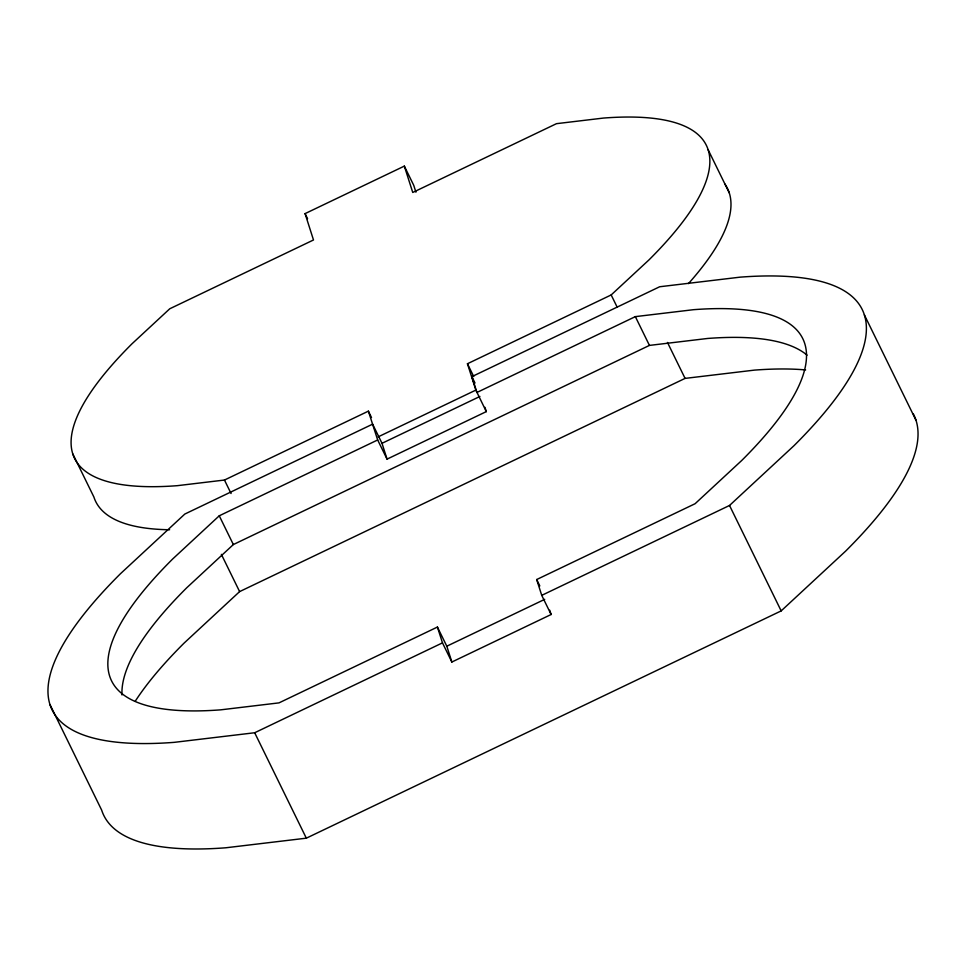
<?xml version="1.0" encoding="UTF-8"?>
<svg xmlns="http://www.w3.org/2000/svg" width="966" height="966" viewBox="0 0 966 966"><rect width="100%" height="100%" fill="white"/><g stroke="black" fill="none" stroke-linecap="round" stroke-linejoin="round"><path stroke-width="1.45" d="M415.935 192.198L413.714 185.267L404.331 166.116L305.075 213.619L313.491 239.979L169.762 308.77L132.064 343.727A529.235 131.618 -26.1 0 0 177.394 485.669L224.462 480.042L368.384 411.154L377.67 439.965L219.258 515.796L172.648 559.012A562.321 139.841 -26.1 0 0 220.816 709.829L279.005 702.874L437.417 627.055L446.811 646.206L451.859 662.024L551.115 614.509L549.739 610.198M807.093 355.162A562.321 139.841 -26.1 0 0 707.631 338.462L649.442 345.405L233.349 544.558L186.74 587.775A562.321 139.841 -26.1 0 0 121.994 694.952M805.608 369.942A595.418 148.076 -26.1 0 0 754.398 370.123L685.075 378.394L239.616 591.603L184.095 643.09A595.418 148.076 -26.1 0 0 135.325 701.087M377.67 439.965L387.052 459.128L486.309 411.613L475.864 390.095L467.447 363.747L611.176 294.944L648.874 259.999A529.235 131.618 -26.1 0 0 603.545 118.057L556.476 123.672L412.748 192.463L404.331 166.116M541.733 595.358L729.523 505.472L793.955 445.724A628.516 156.299 -26.1 0 0 740.113 277.157L659.669 286.757L471.879 376.643L476.926 392.462L635.35 316.631L693.54 309.688A562.321 139.841 -26.1 0 1 741.707 460.504L695.097 503.721L536.685 579.54L541.733 595.358L551.115 614.509M50.003 704.649L101.647 810.076A628.516 156.299 -26.1 0 0 225.887 847.774L306.331 838.174L781.168 610.898L845.6 551.151A628.516 156.299 -26.1 0 0 913.22 413.702M378.165 436.861L475.864 390.095M387.052 459.128L382.005 443.309L479.909 396.458M382.005 443.309L372.622 424.159L184.832 514.045L120.4 573.78A628.516 156.299 -26.1 0 0 174.23 742.347L254.686 732.747L442.476 642.861L437.417 627.055M446.811 646.206L544.703 599.355M864.353 314.868L915.997 420.295M708.163 149.802L729.27 192.898M667.47 342.447L685.075 378.394M729.523 505.472L781.168 610.898M635.35 316.631L649.442 345.405M611.176 294.944L617.117 307.067M467.447 363.747L473.714 376.511M471.879 376.643L475.006 383.031M536.685 579.54L539.813 585.927M305.075 213.619L307.574 218.727M368.384 411.154L371.512 417.541M442.476 642.861L451.859 662.024M224.462 480.042L231.067 493.517M219.258 515.796L233.349 544.558M221.359 554.339L239.616 591.603M254.686 732.747L306.331 838.174M72.788 453.911L93.895 497.019A529.235 131.618 -26.1 0 0 169.618 529.754M484.932 407.302L486.309 411.613M724.85 183.975A529.235 131.618 -26.1 0 1 688.468 283.606"/></g></svg>
